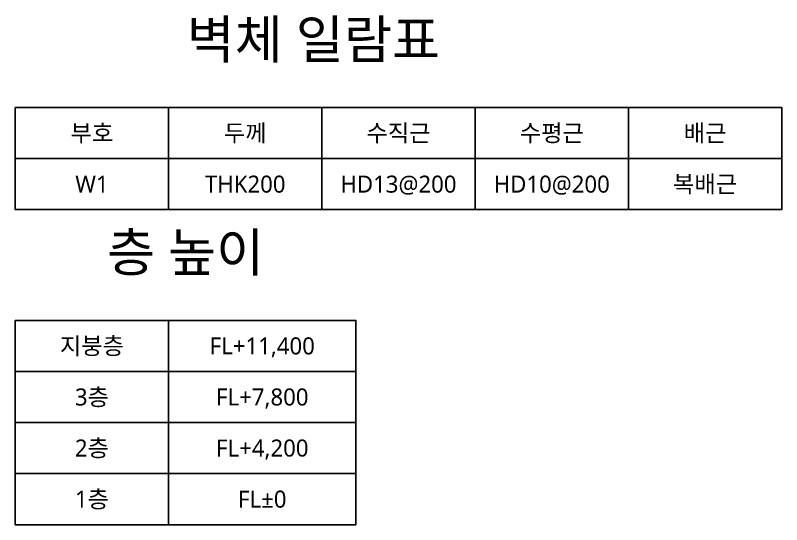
# Model space of a CAD drawing. Header units: millimetres. Extents: x -11175 to 201700, y -5303 to 124675.
# Drawn here: x 180000 to 189000, y 53100 to 59083 of the extents above; entities that cross this region are included whole.
import ezdxf
from ezdxf.enums import TextEntityAlignment as Align

# ---------------------------------------------------------------- set-up
doc = ezdxf.new("R2010")
doc.units = ezdxf.units.MM
doc.layers.add('S-TABLE', color=7, linetype='Continuous')
doc.layers.add('S-TABLE-TXT', color=7, linetype='Continuous')
doc.styles.add('KOR', font='malgun.ttf')

msp = doc.modelspace()

# ---------------------------------------------------------------- linework, layer by layer
at = {"layer": 'S-TABLE'}
for points in [[(180000, 58000), (181800, 58000), (181800, 57400), (180000, 57400)], [(181800, 58000), (183600, 58000), (183600, 57400), (181800, 57400)], [(183600, 58000), (185400, 58000), (185400, 57400), (183600, 57400)], [(185400, 58000), (187200, 58000), (187200, 57400), (185400, 57400)], [(187200, 58000), (189000, 58000), (189000, 57400), (187200, 57400)], [(180000, 57400), (181800, 57400), (181800, 56800), (180000, 56800)], [(181800, 57400), (183600, 57400), (183600, 56800), (181800, 56800)], [(183600, 57400), (185400, 57400), (185400, 56800), (183600, 56800)], [(185400, 57400), (187200, 57400), (187200, 56800), (185400, 56800)], [(187200, 57400), (189000, 57400), (189000, 56800), (187200, 56800)], [(180000, 55500), (181800, 55500), (181800, 54900), (180000, 54900)], [(181800, 55500), (184000, 55500), (184000, 54900), (181800, 54900)], [(180000, 54900), (181800, 54900), (181800, 54300), (180000, 54300)], [(181800, 54900), (184000, 54900), (184000, 54300), (181800, 54300)], [(180000, 54300), (181800, 54300), (181800, 53700), (180000, 53700)], [(181800, 54300), (184000, 54300), (184000, 53700), (181800, 53700)], [(180000, 53700), (181800, 53700), (181800, 53100), (180000, 53100)], [(181800, 53700), (184000, 53700), (184000, 53100), (181800, 53100)]]:
    msp.add_lwpolyline(points, close=True, dxfattribs=at)

# ---------------------------------------------------------------- texts
at = {"layer": 'S-TABLE-TXT', "style": 'KOR'}
for s, height, p in [('벽체 일람표', 450, (183500, 58800)), ('부호', 200, (180900, 57700)), ('두께', 200, (182700, 57700)), ('수직근', 200, (184500, 57700)), ('수평근', 200, (186300, 57700)), ('배근', 200, (188100, 57700)), ('W1', 200, (180900, 57100)), ('THK200', 200, (182700, 57100)), ('HD13@200', 200, (184500, 57100)), ('HD10@200', 200, (186300, 57100)), ('복배근', 200, (188100, 57100)), ('층 높이', 450, (182000, 56300)), ('지붕층', 200, (180900, 55200)), ('FL+11,400', 200, (182900, 55200)), ('3층', 200, (180900, 54600)), ('FL+7,800', 200, (182900, 54600)), ('2층', 200, (180900, 54000)), ('FL+4,200', 200, (182900, 54000)), ('1층', 200, (180900, 53400)), ('FL±0', 200, (182900, 53400))]:
    msp.add_text(s, height=height, dxfattribs=at).set_placement(p, align=Align.MIDDLE_CENTER)

doc.saveas('drawing.dxf')
